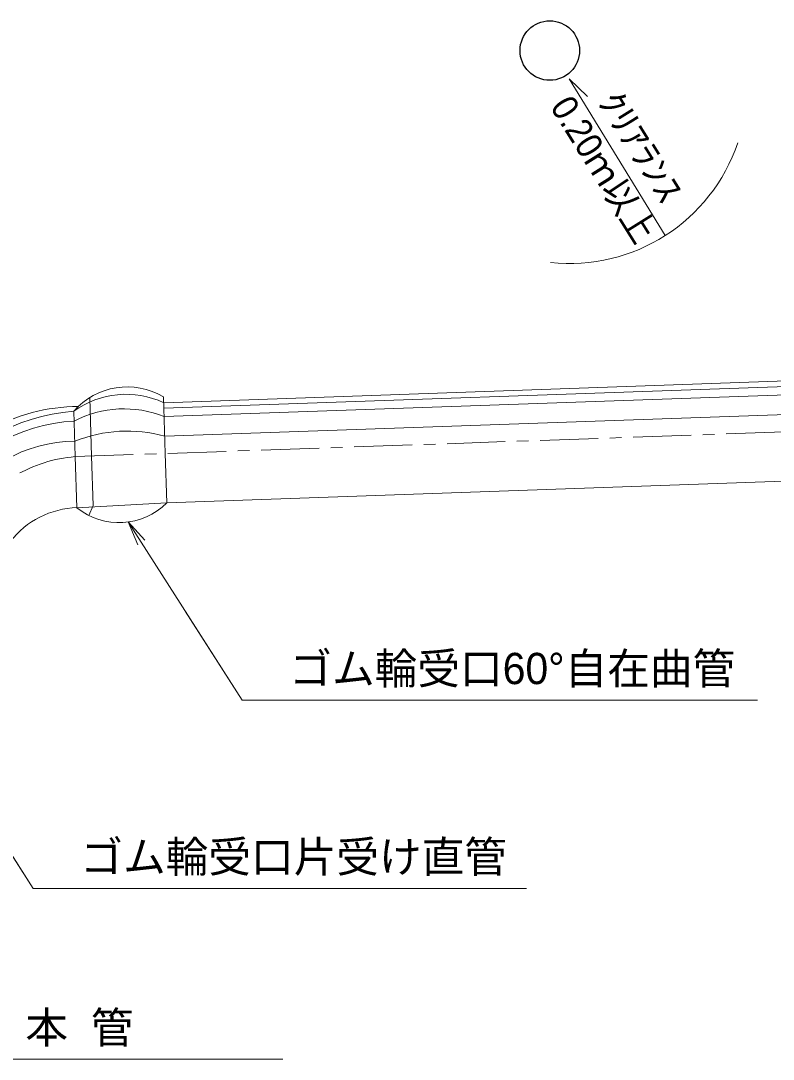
# Model space of a CAD drawing. Units: millimetres, scale not verified. Extents: x 323 to 5782, y 261 to 2709.
# Drawn here: x 739 to 1046.9, y 283.5 to 708.6 of the extents above; entities that cross this region are included whole.
import ezdxf
from ezdxf.enums import TextEntityAlignment as Align

# ---------------------------------------------------------------- set-up
doc = ezdxf.new("R2010")
doc.units = ezdxf.units.MM
doc.header["$LTSCALE"] = 10
for name, pattern in [('USER1', [3.81, 2.38125, -0.47625, 0.47625, -0.47625]), ('USER2', [19.05, 12.7, -6.35]), ('USER3', [9.525, 6.35, -3.175])]:
    doc.linetypes.add(name, pattern=pattern)
for name, color, linetype, lineweight in [('D-BMK', 2, 'USER1', 15), ('D-STR', 1, 'Continuous', 15), ('D-STR-HTXT', 7, 'Continuous', 5), ('V-nasSTD', 1, 'Continuous', 25)]:
    doc.layers.add(name, color=color, linetype=linetype, lineweight=lineweight)
doc.styles.add('ＭＳ Ｐゴシック', font='')
doc.styles.get('ＭＳ Ｐゴシック').set_extended_font_data('MS PGothic')

# ---------------------------------------------------------------- blocks, each defined once
blk = doc.blocks.new('open_arrow')
at = {"color": 0, "linetype": 'Continuous', "lineweight": -2}
blk.add_lwpolyline([(7.5, 1.25), (0, 0), (7.5, -1.25)], dxfattribs=at)

msp = doc.modelspace()

# ---------------------------------------------------------------- linework, layer by layer
at = {"layer": 'D-BMK'}
msp.add_line((1432.25, 553.61), (761.3, 530.19), dxfattribs=at)
msp.add_arc((765.81, 472.98), 57.39, 94.5142, 146.3683, dxfattribs=at)
at = {"layer": 'D-STR'}
for p, q in [((797.46, 552.28), (1408.02, 573.62)), ((797.53, 550.03), (1408.02, 571.37)), ((797.64, 546.6), (1408.02, 567.93)), ((797.9, 538.56), (1408.02, 559.89)), ((767.2, 554.33), (767.96, 530.42)), ((797.38, 554.67), (798.12, 531.47)), ((760.71, 548.76), (761.3, 530.19))]:
    msp.add_line(p, q, dxfattribs=at)
at = {"layer": 'D-STR', "linetype": 'USER2'}
for p, q in [((798.12, 531.47), (798.76, 511.29)), ((761.3, 530.19), (761.96, 509.31)), ((767.96, 530.42), (768.6, 510.24))]:
    msp.add_line(p, q, dxfattribs=at)
at = {"layer": 'D-STR', "linetype": 'USER3'}
msp.add_line((768.6, 510.24), (766.8, 506.16), dxfattribs=at)
at = {"layer": 'D-STR'}
msp.add_lwpolyline([(761.96, 509.31), (798.76, 511.29), (1428.12, 533.38)], dxfattribs=at)
for centre, radius, start, end in [((782.57, 529.84), 28.92, 59.1738, 139.1147), ((782.05, 519.56), 36.17, 64.7758, 126.1554), ((762.94, 475.04), 75.71, 90.2632, 147.7575), ((765.97, 472.79), 76.16, 93.9644, 147.41), ((781.24, 505.56), 44.2, 68.2129, 117.4961), ((764.9, 473.24), 71.63, 93.2529, 147.0893), ((782.52, 483.63), 57.04, 74.3611, 112.0629), ((761.36, 479.1), 57.4, 90.259, 149.5431), ((779.27, 530.63), 27.46, 230.927, 315.2294), ((763.05, 473.31), 36.02, 91.7325, 142.0012)]:
    msp.add_arc(centre, radius, start, end, dxfattribs=at)
at = {"layer": 'D-STR-HTXT'}
for p, q in [((963.41, 684.81), (1002.75, 620.71)), ((963.41, 684.81), (970.92, 677.69)), ((829.53, 430.52), (1040.48, 430.52)), ((743.98, 353.45), (945.95, 353.45)), ((673.5, 283.52), (846.18, 283.52))]:
    msp.add_line(p, q, dxfattribs=at)
for points in [[(782.94, 503.46), (829.53, 430.52), (806.23, 466.99)], [(697.4, 426.39), (743.98, 353.45), (720.69, 389.92)]]:
    msp.add_lwpolyline(points, dxfattribs=at)
msp.add_arc((963.63, 681.85), 72.59, 263.821, 341.4032, dxfattribs=at)
at = {"layer": 'V-nasSTD', "color": 5}
msp.add_circle((955.49, 696.45), 12.18, dxfattribs=at)

# ---------------------------------------------------------------- block references
at = {"layer": 'D-STR-HTXT', "xscale": 1.33, "yscale": 1.33, "rotation": 302.6}
msp.add_blockref('open_arrow', (782.94, 503.46), dxfattribs=at)

# ---------------------------------------------------------------- texts
at = {"layer": 'D-STR-HTXT', "style": 'ＭＳ Ｐゴシック'}
for s, width, p in [('0.20ｍ以上', 0.95, (952.67, 671.72)), ('ｸﾘｱﾗﾝｽ', 1.15, (972.1, 673.92))]:
    msp.add_text(s, height=10.66, rotation=302, dxfattribs=dict(at, width=width)).set_placement(p, align=Align.BOTTOM_LEFT)
for s, p in [('ゴム輪受口60°自在曲管', (848.92, 433.24)), ('ゴム輪受口片受け直管', (763.38, 356.17)), ('本  管', (740.85, 286.24))]:
    msp.add_text(s, height=12.8, dxfattribs=at).set_placement(p, align=Align.BOTTOM_LEFT)

doc.saveas('drawing.dxf')
